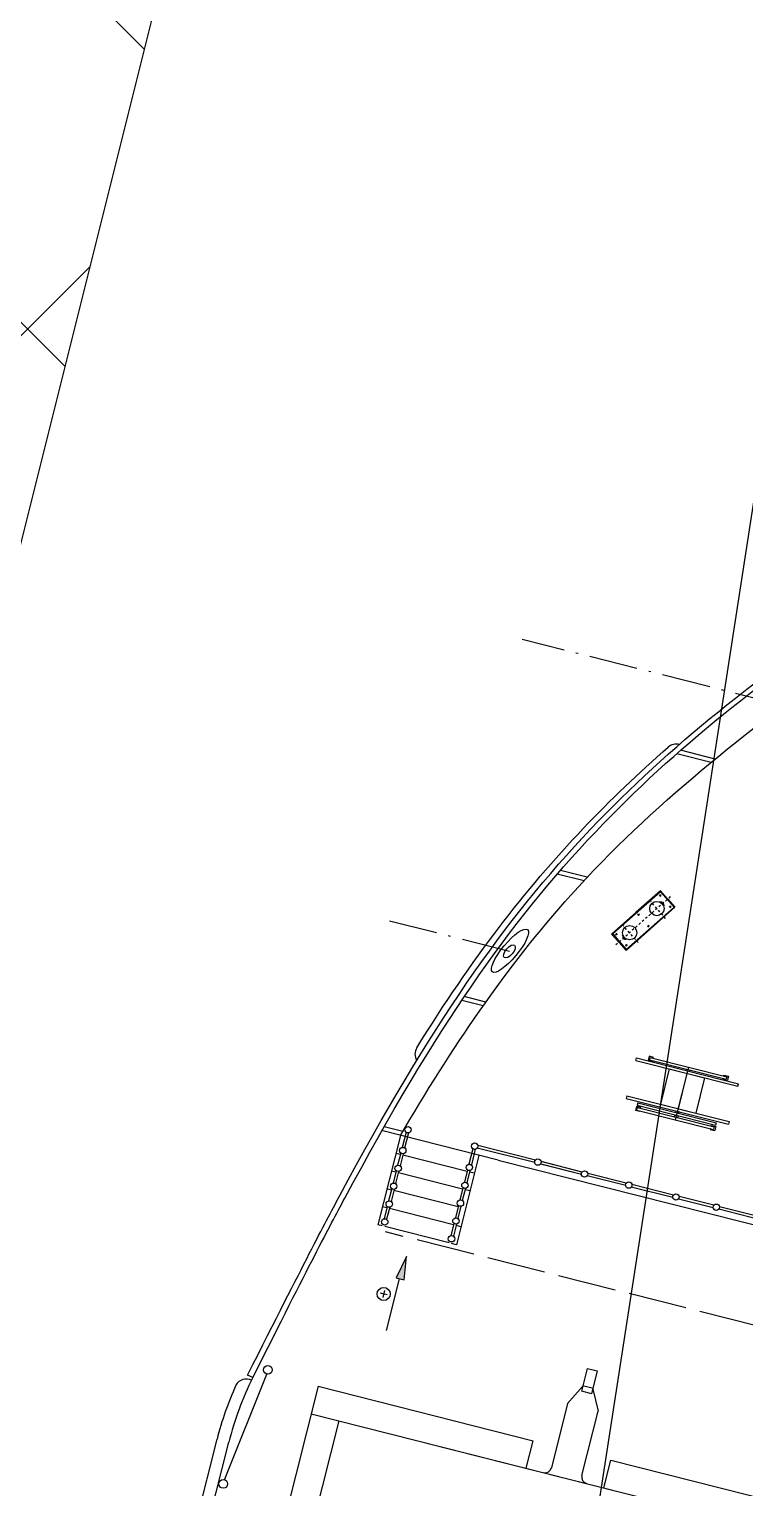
# Model space of a CAD drawing. Header units: metres. Extents: x 267365 to 277461, y 2088854 to 2108025.
# Drawn here: x 273098.6 to 273131.1, y 2095750.7 to 2095816.8 of the extents above; entities that cross this region are included whole.
import ezdxf

# ---------------------------------------------------------------- set-up
doc = ezdxf.new("R2010")
doc.units = ezdxf.units.M
for name, pattern in [('ACAD_ISO02W100', [15, 12, -3]), ('ACAD_ISO10W100', [18, 12, -3, 0, -3]), ('DASHEDX2', [38.1, 25.4, -12.7])]:
    doc.linetypes.add(name, pattern=pattern)
for name, color, linetype in [('BOAT', 30, 'Continuous'), ('line 2', 210, 'Continuous'), ('PORT', 5, 'Continuous'), ('village', 3, 'Continuous')]:
    doc.layers.add(name, color=color, linetype=linetype)
doc.layers.add('line 1', color=250, linetype='Continuous', lineweight=0)

# ---------------------------------------------------------------- blocks, each defined once
blk = doc.blocks.new('1sh')
at = {"layer": 'line 1', "color": 0, "lineweight": 30}
for p, q in [((241032, 69521), (241200, 69642)), ((241200, 69642), (241308, 69635)), ((240804, 69364), (240980, 69491)), ((241047, 69557), (240987, 69513)), ((241059, 69540), (241005, 69501)), ((241043, 69505), (241018, 69511)), ((241082, 69508), (241028, 69469)), ((241030, 69559), (241040, 69566)), ((241037, 69549), (241030, 69559)), ((241055, 69488), (241032, 69521)), ((241094, 69491), (241034, 69448)), ((241050, 69574), (241040, 69566)), ((241043, 69505), (241041, 69478)), ((241047, 69557), (241073, 69575)), ((241057, 69564), (241050, 69574)), ((241055, 69488), (241224, 69610)), ((241073, 69575), (241085, 69559)), ((241108, 69526), (241082, 69508)), ((241084, 69484), (241091, 69474)), ((241091, 69474), (241102, 69482)), ((241094, 69491), (241120, 69510)), ((241112, 69489), (241102, 69482)), ((241104, 69499), (241112, 69489)), ((241120, 69510), (241108, 69526)), ((241306, 69605), (241224, 69610)), ((240769, 69364), (240281, 69012)), ((240824, 69288), (240336, 68936)), ((240790, 69361), (240769, 69364)), ((240769, 69364), (240797, 69326)), ((240829, 69315), (240796, 69361)), ((240824, 69288), (240797, 69326)), ((240827, 69309), (240824, 69288)), ((240835, 69321), (241011, 69448)), ((240282, 68976), (240099, 68845)), ((240303, 68948), (240121, 68814)), ((240277, 68984), (240281, 69012)), ((240277, 68984), (240292, 68962)), ((240281, 69012), (240309, 68974)), ((240308, 68940), (240292, 68962)), ((240308, 68940), (240336, 68936)), ((240336, 68936), (240309, 68974)), ((240011, 68809), (239985, 68790)), ((239985, 68790), (239997, 68774)), ((239994, 68811), (240004, 68818)), ((240001, 68801), (239994, 68811)), ((239997, 68774), (240023, 68792)), ((240050, 68793), (239998, 68756)), ((240008, 68742), (239998, 68756)), ((240014, 68826), (240004, 68818)), ((240060, 68779), (240008, 68742)), ((240011, 68809), (240071, 68852)), ((240013, 68785), (240022, 68773)), ((240021, 68816), (240014, 68826)), ((240021, 68741), (240047, 68760)), ((240023, 68792), (240077, 68831)), ((240031, 68759), (240036, 68752)), ((240033, 68800), (240042, 68788)), ((240047, 68760), (240101, 68799)), ((240060, 68779), (240050, 68793)), ((240052, 68774), (240057, 68767)), ((240058, 68743), (240118, 68787)), ((240076, 68741), (240065, 68734)), ((240068, 68751), (240076, 68741))]:
    blk.add_line(p, q, dxfattribs=at)
for centre, radius, start, end in [((241304, 69620), 15.4, 276.3555, 74.9072), ((241001, 69489), 28.2, 121.2653, 185.5102), ((240991, 69477), 18.3, 35.8317, 125.8317), ((241017, 69485), 20.1, 126.5572, 156.335), ((241001, 69463), 18.3, 305.8317, 35.8317), ((241017, 69485), 20.1, 276.0539, 305.8317), ((240793, 69379), 18.3, 260.6718, 305.8317), ((240846, 69306), 18.3, 125.8317, 170.9915), ((241016, 69469), 28.2, 246.8787, 311.1236), ((240090, 68831), 28.2, 49.0253, 131.1236), ((240089, 68815), 20.1, 82.0458, 125.8317), ((240109, 68830), 17.7, 123.8854, 219.9851), ((240110, 68828), 17.7, 211.8742, 307.9738), ((240089, 68815), 20.1, 305.8317, 347.9452), ((240104, 68811), 28.2, 300.5397, 22.638)]:
    blk.add_arc(centre, radius, start, end, dxfattribs=at)
at = {"layer": 'line 2', "color": 0, "lineweight": 30}
blk.add_line((241006, 69487), (241015, 69474), dxfattribs=at)
blk = doc.blocks.new('3sh')
at = {"color": 0, "lineweight": 15}
blk.add_line((240080, 68714), (239991, 68837), dxfattribs=at)
at = {"color": 0, "lineweight": 30}
for p, q in [((240032, 68725), (240021, 68741)), ((240058, 68743), (240032, 68725)), ((240048, 68736), (240055, 68726)), ((240055, 68726), (240065, 68734))]:
    blk.add_line(p, q, dxfattribs=at)
at = {"color": 0, "linetype": 'ByBlock'}
blk.add_blockref('1sh', (0, 0), dxfattribs=at)
blk.add_blockref('1sh', (0, 0), dxfattribs=at)
blk = doc.blocks.new('8')
h = blk.add_hatch(color=0)
h.dxf.hatch_style = 1
h.paths.add_polyline_path([(87705, 24295), (87420, 24354), (87420, 24253)])
at = {"color": 0}
for p, q in [((35800, 26009), (84948, 26009)), ((76112, 25859), (84948, 25859)), ((84485, 25799), (85878, 25610)), ((85792, 25769), (85808, 25837)), ((89136, 23490), (89136, 24974)), ((89188, 24717), (89188, 24954)), ((89136, 24732), (87998, 24732)), ((87998, 24676), (87998, 24732)), ((88228, 24676), (88228, 24732)), ((88455, 24676), (88455, 24732)), ((88682, 24675), (88682, 24732)), ((88907, 24676), (88907, 24732)), ((87189, 24411), (87189, 24497)), ((87998, 23826), (87998, 24644)), ((88228, 23826), (88228, 24644)), ((88457, 23826), (88457, 24644)), ((88682, 23826), (88682, 24644)), ((88907, 23826), (88907, 24644)), ((86762, 24311), (87420, 24311)), ((87232, 24454), (87146, 24454)), ((90937, 24134), (90937, 24407)), ((90989, 24114), (90989, 24388)), ((87998, 23732), (87998, 23795)), ((88228, 23732), (88228, 23795)), ((88682, 23732), (88682, 23795)), ((88907, 23732), (88907, 23795)), ((89132, 23732), (87998, 23732)), ((92737, 23305), (92737, 23645)), ((92789, 23277), (92789, 23619)), ((89136, 23490), (89136, 12925)), ((92107, 22703), (92030, 22591)), ((92188, 22801), (92044, 22592)), ((92143, 22737), (92088, 22656)), ((92107, 22703), (92183, 22815)), ((92202, 22682), (92161, 22621)), ((92183, 22815), (92515, 22588)), ((92837, 22358), (92188, 22801)), ((92030, 22591), (92363, 22364)), ((92044, 22592), (92694, 22148)), ((92848, 22361), (92515, 22588)), ((94537, 22142), (94537, 22579)), ((94589, 22104), (94589, 22544)), ((94655, 22578), (94655, 22577)), ((92695, 22137), (92363, 22364)), ((92718, 22329), (92677, 22269)), ((92837, 22358), (92694, 22148)), ((92772, 22249), (92848, 22361)), ((85537, 22221), (85887, 22221)), ((92772, 22249), (92695, 22137)), ((86435, 21921), (85617, 21921)), ((86684, 21794), (86435, 21921)), ((86625, 21790), (86915, 21790)), ((86625, 21665), (86625, 21790)), ((86693, 21674), (86693, 21780)), ((86915, 21790), (86915, 21665)), ((86684, 21661), (86435, 21533)), ((86915, 21665), (86625, 21665)), ((85617, 21533), (86435, 21533)), ((85537, 21233), (85887, 21233))]:
    blk.add_line(p, q, dxfattribs=at)
at = {"color": 0, "linetype": 'ACAD_ISO10W100', "ltscale": 50}
for p, q in [((91667, 23984), (91667, 25643)), ((95436, 21459), (95436, 24777))]:
    blk.add_line(p, q, dxfattribs=at)
at = {"color": 0, "ltscale": 100}
for p, q in [((85887, 24958), (64787, 24958)), ((85537, 24958), (85537, 11458)), ((85887, 24958), (85887, 22221)), ((85537, 24608), (65137, 24608)), ((85537, 23503), (85537, 12912)), ((85887, 21233), (85887, 15182))]:
    blk.add_line(p, q, dxfattribs=at)
at = {"color": 0, "linetype": 'Continuous'}
for p, q in [((88245, 24675), (88090, 24675)), ((88245, 24675), (88090, 24675)), ((88473, 24676), (88317, 24676)), ((88473, 24676), (88317, 24676)), ((88700, 24676), (88544, 24676)), ((88926, 24676), (88771, 24676)), ((89192, 24675), (88997, 24675)), ((88245, 24644), (88091, 24644)), ((88245, 24644), (88091, 24644)), ((88472, 24644), (88318, 24644)), ((88472, 24644), (88318, 24644)), ((88699, 24645), (88545, 24645)), ((88926, 24644), (88771, 24644)), ((89192, 24645), (88998, 24645)), ((88245, 23826), (88089, 23826)), ((88245, 23826), (88089, 23826)), ((88244, 23794), (88090, 23794)), ((88244, 23794), (88090, 23794)), ((88472, 23826), (88316, 23826)), ((88472, 23826), (88316, 23826)), ((88471, 23795), (88317, 23795)), ((88471, 23795), (88317, 23795)), ((88699, 23826), (88543, 23826)), ((88699, 23826), (88543, 23826)), ((88698, 23795), (88544, 23795)), ((88698, 23795), (88544, 23795)), ((88926, 23826), (88770, 23826)), ((88926, 23826), (88770, 23826)), ((88925, 23795), (88771, 23795)), ((88925, 23795), (88771, 23795)), ((89196, 23827), (89000, 23827)), ((89196, 23827), (89000, 23827)), ((89197, 23795), (89000, 23795)), ((89197, 23795), (89000, 23795)), ((89217, 23043), (89217, 23776)), ((89217, 23043), (89217, 23776)), ((89248, 23043), (89248, 23776)), ((89248, 23043), (89248, 23776)), ((89217, 22448), (89217, 22971)), ((89217, 22448), (89217, 22943)), ((89248, 22448), (89248, 22971)), ((89248, 22448), (89248, 22943)), ((89217, 21885), (89217, 22376)), ((89217, 21885), (89217, 22325)), ((89248, 21885), (89248, 22376)), ((89248, 21885), (89248, 22325)), ((89217, 21285), (89217, 21813)), ((89248, 21285), (89248, 21813)), ((89217, 20771), (89217, 21212)), ((89248, 20771), (89248, 21212)), ((89217, 20171), (89217, 20699)), ((89248, 20171), (89248, 20699))]:
    blk.add_line(p, q, dxfattribs=at)
at = {"color": 0, "linetype": 'ACAD_ISO02W100', "ltscale": 60}
blk.add_line((87937, 11795), (87937, 24620), dxfattribs=at)
at = {"color": 0, "linetype": 'DASHEDX2'}
for p, q in [((92808, 22224), (92067, 22730)), ((92161, 22468), (92345, 22738)), ((92185, 22763), (92212, 22745)), ((92208, 22767), (92190, 22741)), ((92081, 22611), (92107, 22593)), ((92085, 22589), (92103, 22615)), ((92506, 22542), (92480, 22560)), ((92502, 22564), (92484, 22538)), ((92402, 22389), (92376, 22407)), ((92380, 22385), (92398, 22412)), ((92533, 22214), (92717, 22484)), ((92802, 22340), (92776, 22358)), ((92798, 22362), (92780, 22336)), ((92698, 22187), (92672, 22205)), ((92676, 22183), (92694, 22210))]:
    blk.add_line(p, q, dxfattribs=at)
at = {"color": 0, "linetype": 'ByBlock'}
for p, q in [((92848, 22361), (92183, 22815)), ((90295, 22141), (90263, 22141)), ((90263, 22141), (90263, 20841)), ((90295, 22141), (90295, 20841)), ((90745, 22141), (90745, 20841)), ((90745, 22141), (90777, 22141)), ((90777, 22141), (90777, 20841)), ((90145, 21940), (90145, 21996)), ((90196, 21996), (90145, 21996)), ((90155, 21979), (90155, 21004)), ((90155, 21979), (90186, 21979)), ((90186, 21979), (90186, 21004)), ((90196, 21940), (90196, 21996)), ((90244, 21991), (90212, 21991)), ((90212, 21991), (90212, 20991)), ((90244, 21991), (90244, 20991)), ((90784, 21940), (90784, 21996)), ((90835, 21996), (90784, 21996)), ((90794, 21979), (90794, 21004)), ((90794, 21979), (90825, 21979)), ((90825, 21979), (90825, 21004)), ((90835, 21940), (90835, 21996)), ((90155, 21940), (90145, 21940)), ((90186, 21940), (90196, 21940)), ((90794, 21940), (90784, 21940)), ((90825, 21940), (90835, 21940)), ((90745, 21716), (90295, 21716)), ((90295, 21716), (90295, 21266)), ((90745, 21716), (90745, 21266)), ((90825, 21491), (90155, 21491)), ((90212, 21512), (90186, 21512)), ((90212, 21470), (90186, 21470)), ((90263, 21512), (90244, 21512)), ((90263, 21470), (90244, 21470)), ((90745, 21491), (90295, 21491)), ((90794, 21512), (90777, 21512)), ((90794, 21470), (90777, 21470)), ((90745, 21266), (90295, 21266)), ((90155, 21042), (90145, 21042)), ((90145, 21042), (90145, 20986)), ((90196, 20986), (90145, 20986)), ((90186, 21004), (90155, 21004)), ((90186, 21042), (90196, 21042)), ((90196, 21042), (90196, 20986)), ((90244, 20991), (90212, 20991)), ((90794, 21042), (90784, 21042)), ((90784, 21042), (90784, 20986)), ((90835, 20986), (90784, 20986)), ((90825, 21004), (90794, 21004)), ((90825, 21042), (90835, 21042)), ((90835, 21042), (90835, 20986)), ((90295, 20841), (90263, 20841)), ((90745, 20841), (90777, 20841))]:
    blk.add_line(p, q, dxfattribs=at)
at = {"color": 0}
blk.add_lwpolyline([(87705, 24295), (87420, 24354), (87420, 24253)], close=True, dxfattribs=at)
for centre, radius in [((84432, 25799), 53.5), ((85932, 25610), 53.5), ((87189, 24454), 81), ((92254, 22602), 88), ((92625, 22349), 88)]:
    blk.add_circle(centre, radius, dxfattribs=at)
at = {"color": 0, "linetype": 'Continuous'}
for centre in [(88054, 24659), (88281, 24659), (88508, 24660), (88735, 24660), (88962, 24659), (89227, 24659), (89227, 24659), (88054, 23809), (88281, 23810), (88508, 23810), (88735, 23810), (88962, 23811), (88962, 23811), (89232, 23812), (89232, 23812), (89232, 23812), (89232, 23812), (89233, 23007), (89233, 23007), (89232, 22412), (89233, 21849), (89233, 21249), (89233, 20735)]:
    blk.add_circle(centre, 39.3, dxfattribs=at)
at = {"color": 0}
for centre, radius, start, end in [((84948, 22009), 4000, 79.8575, 90), ((85614, 25805), 147, 348.0767, 74.5692), ((84948, 21859), 4000, 77.819, 90), ((90189, 24659), 150, 72.3131, 135.3682), ((92193, 22644), 30.3, 74.2091, 217.0732), ((94505, 22578), 150, 0, 55.3639), ((92686, 22308), 30.3, 254.2996, 37.1637), ((85617, 22001), 80, 180, 270), ((86678, 21780), 15, 0, 63.5899), ((86678, 21674), 15, 296.4101, 0), ((85617, 21453), 80, 90, 180)]:
    blk.add_arc(centre, radius, start, end, dxfattribs=at)
for centre, major_axis, ratio in [((91676, 23980), (306, -147), 0.278566), ((91667, 23984), (89.4, -42.9), 0.46055)]:
    blk.add_ellipse(centre, major_axis=major_axis, ratio=ratio, dxfattribs=at)
for points, knots in [([(85792, 25769), (87350, 25421), (90248, 24733), (93352, 23574), (96689, 21013), (98424, 19080), (98889, 18459)], [3200.049478, 3200.049478, 3200.049478, 3200.049478, 4054.762169, 8726.573931, 12998.527558, 16515.520283, 16515.520283, 16515.520283, 16515.520283]), ([(85808, 25837), (87365, 25489), (90263, 24802), (93367, 23642), (96704, 21081), (98439, 19149), (98958, 18459)], [3200.049478, 3200.049478, 3200.049478, 3200.049478, 4054.762169, 8726.573931, 12998.527558, 16515.520283, 16515.520283, 16515.520283, 16515.520283]), ([(89136, 24732), (90315, 24392), (92877, 23469), (95933, 21115), (97833, 19333), (98473, 18497)], [136.452262, 136.452262, 136.452262, 136.452262, 3696.21835, 8091.377259, 11433.884164, 11433.884164, 11433.884164, 11433.884164]), ([(90234, 24802), (91473, 24407), (92890, 23795), (94192, 22977), (94591, 22701)], [5580.615565, 5580.615565, 5580.615565, 5580.615565, 8726.573931, 10176.597375, 10176.597375, 10176.597375, 10176.597375])]:
    blk.add_open_spline(points, degree=3, knots=knots, dxfattribs=at)
at = {"color": 0, "linetype": 'ByBlock', "rotation": 336.5628044330392}
blk.add_blockref('3sh', (-155350, 53190), dxfattribs=at)

msp = doc.modelspace()

# ---------------------------------------------------------------- hatches: boundary and pattern name
at = {"layer": 'PORT'}
h = msp.add_hatch(dxfattribs=at)
h.set_pattern_fill('ANSI37', color=256, scale=4)
h.paths.add_polyline_path([(273270.188, 2096480.51), (273852.978, 2095562.146), (273916.781, 2095547.063), (274084.909, 2096229.784), (274027.968, 2096243.497), (273954.309, 2095939.045), (273937.157, 2095926.018), (273603.06, 2096008.975), (273585.222, 2096022.688), (273264.053, 2096529.777), (272774.909, 2096640.23), (272693.835, 2096542.47), (272752.134, 2096373.44), (272719.043, 2096225.675), (272707.527, 2096222.798), (272664.343, 2096207.694), (272631.235, 2096188.993), (272563.663, 2095990.227), (272535.636, 2095976.58), (272507.608, 2095966.526), (272495.391, 2095956.47), (272431.274, 2095703.18), (272438.01, 2095646.168), (272448.342, 2095608.012), (272471.252, 2095599.93), (272448.154, 2095484.954), (272448.714, 2095452.126), (272456.293, 2095428.837), (272479.598, 2095403.302), (272519.245, 2095365.487), (272725.39, 2095311.413), (272809.035, 2094807.638), (272769.186, 2094802.068), (272837.681, 2094353.277), (272949.17, 2094372.02), (272951.426, 2094358.483), (272965.493, 2094360.393), (272798.648, 2095377.227), (272796.496, 2095380.995), (272793.371, 2095382.394), (272762.956, 2095389.829), (272759.196, 2095390.473), (272756.726, 2095388.97), (272755.759, 2095386.393), (272756.08, 2095380.92), (272724.607, 2095375.229), (272722.137, 2095392.727), (272721.064, 2095398.524), (272717.734, 2095401.529), (272542.029, 2095449.663), (272729.767, 2096212.774), (272733.69, 2096214.649), (272737.444, 2096214.649), (272815.148, 2096194.742), (272817.538, 2096193.378), (272818.05, 2096191.163), (272708.745, 2095753.69), (272709.288, 2095749.345), (272712.007, 2095747.174), (272830.724, 2095717.852), (272834.527, 2095720.025), (272836.157, 2095724.368), (273031.984, 2096513.938), (273038.248, 2096510.047), (273125.138, 2096490.715), (273131.571, 2096479.38), (272857.683, 2095370.608), (272833.524, 2095370.608), (272876.713, 2095089.543), (272879.723, 2095074.928), (272884.455, 2095067.191), (272898.219, 2095062.463), (272908.111, 2095064.183), (272918.004, 2095073.209)])

# ---------------------------------------------------------------- linework, layer by layer
at = {"layer": 'PORT', "flags": 128}
msp.add_lwpolyline([(273270.188, 2096480.51), (272918.004, 2095073.209)], dxfattribs=at)
at = {"layer": 'village', "color": 3}
msp.add_lwpolyline([(273230.672, 2096735.656), (273194.126, 2096540.337), (273152.417, 2096430.13), (273109.8, 2096432.039), (272979.49, 2096464.649), (272927.956, 2096461.981), (272941.873, 2096403.779), (273083.56, 2096348.924), (273139.446, 2096369.522), (273126.753, 2096275.255), (273145.248, 2096205.891), (273197.472, 2096123.41), (273197.976, 2096060.658), (273167.393, 2095959.489), (273137.048, 2095831.48), (273122.129, 2095734.942), (273055.09, 2095427.316), (273026.661, 2095337.426), (273002.953, 2095218.417), (272970.339, 2095092.579)], dxfattribs=at)

# ---------------------------------------------------------------- block references
at = {"layer": 'BOAT', "xscale": 0.003670803171036142, "yscale": 0.003670803171036142, "zscale": 0.003670803171036142, "rotation": 75.81463064815955}
msp.add_blockref('8', (273123.312, 2095427.214), dxfattribs=at)

doc.saveas('drawing.dxf')
